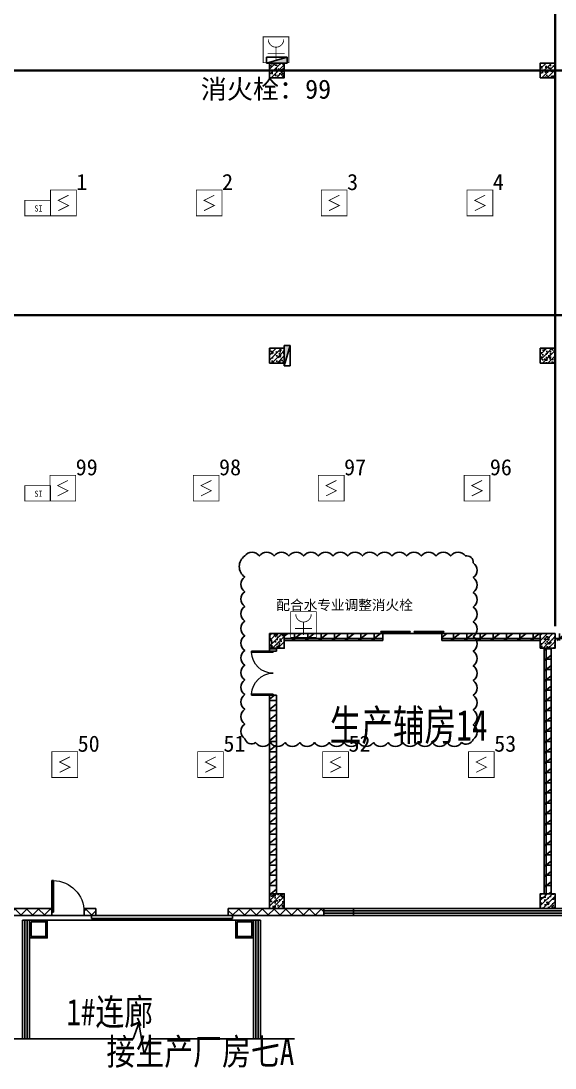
# Model space of a CAD drawing. Header units: millimetres. Extents: x -633009578 to 5705885, y -633235091 to 2571734.
# Drawn here: x 3311525 to 3329670, y 1850573 to 1886182 of the extents above; entities that cross this region are included whole.
import ezdxf

# ---------------------------------------------------------------- set-up
doc = ezdxf.new("R2010")
doc.units = ezdxf.units.MM
doc.header["$LTSCALE"] = 1000
doc.header["$MEASUREMENT"] = 0
doc.linetypes.add('DASH', pattern=[0.35, 0.25, -0.1])
doc.layers.get('0').update_dxf_attribs({"color": 9})
for name, color, linetype in [('000000000000电气', 7, 'Continuous'), ('3T_WOOD', 21, 'Continuous'), ('A-COLUM(柱)', 255, 'Continuous'), ('A-DI-S(箭头)', 76, 'Continuous'), ('A-DOOR(门）', 4, 'Continuous'), ('A-F-AREA(计算)', 5, 'Continuous'), ('A-FLOR(看线)', 8, 'Continuous'), ('A-HATH(填充)', 8, 'Continuous'), ('A-ROOF-G(钢构)', 25, 'Continuous'), ('A-TEXT(房间)', 243, 'Continuous'), ('A-WALL(墙)', 255, 'Continuous'), ('A-WINDOW（窗）', 4, 'Continuous'), ('EQUIP_消火栓', 7, 'Continuous'), ('WALL', 9, 'Continuous'), ('设备-消防', 3, 'Continuous'), ('设备-照明', 3, 'Continuous')]:
    doc.layers.add(name, color=color, linetype=linetype)
doc.styles.add('_TCH', font='simhei.ttf', dxfattribs={"width": 0.75, "bigfont": 'hztxt.shx'})
doc.styles.add('ELEC-DIM', font='simhei.ttf')
doc.styles.add('IDQSTYLE', font='simhei.ttf', dxfattribs={"width": 0.707, "bigfont": 'hztxt.shx'})
doc.styles.get("Standard").update_dxf_attribs({"font": 'simhei.ttf', "bigfont": 'hztxt.shx'})
doc.styles.add('TXT', font='simhei.ttf', dxfattribs={"width": 0.8, "bigfont": 'hztxt.shx'})
doc.styles.add('宋体', font='simhei.ttf')
pattern_1 = [(0, (849921.4751960391, 677977.5160347573), (0, 350), []), (37.875, (850321.4751960391, 677977.5160347573), (-169.61527734408, 218.0766567528281), []), (90, (850321.4751960391, 677977.5160347573), (-450, 2.755455298081545e-14), [])]
pattern_2 = [(45, (850121.4751960391, 677977.5160347573), (-200.0002033111466, 200.0002033111467), []), (135, (850121.4751960391, 677977.5160347573), (-200.0002033111467, -200.0002033111466), [])]

# ---------------------------------------------------------------- blocks, each defined once
blk = doc.blocks.new('HC001224')
at = {"color": 0, "linetype": 'Continuous', "const_width": 0.2}
blk.add_lwpolyline([(-3.125, 3.125), (3.125, 3.125), (3.125, -3.125), (-3.125, -3.125)], close=True, dxfattribs=at)
blk.add_lwpolyline([(1.25, 1.875), (-1.25, 0.625), (1.25, -0.625), (-1.25, -1.875)], dxfattribs=at)
at = {"color": 0, "style": 'IDQSTYLE', "width": 0.7}
blk.add_attdef('PSFHATT', (5.125, -3.125), '', height=2.5, dxfattribs=at)
blk = doc.blocks.new('HC001552')
at = {"color": 0, "linetype": 'Continuous', "const_width": 0.2}
blk.add_lwpolyline([(-3.125, 3.125), (3.125, 3.125), (3.125, -3.125), (-3.125, -3.125)], close=True, dxfattribs=at)
blk.add_lwpolyline([(-1.875, 2.5, 0.1989123673796508), (-1.325825214724788, 1.174174785275256, 0.1989123673796632), (-1.010554351787499e-15, 0.625, 0.1989123673796561), (1.325825214724758, 1.174174785275198, 0.1989123673796527), (1.875, 2.5)], format="xyb", dxfattribs=at)
for points in [[(-1.4210854715202e-14, 0.625), (0, -2.5)], [(-2.062500000000007, -0.9375000000000071), (2.062499999999993, -0.9374999999999931)]]:
    blk.add_lwpolyline(points, dxfattribs=at)
at = {"color": 0, "style": 'IDQSTYLE', "width": 0.7}
blk.add_attdef('PSFHATT', (5.125, -3.125), '', height=2.5, dxfattribs=at)
blk = doc.blocks.new('HC001180')
at = {"color": 0, "linetype": 'Continuous', "const_width": 0.2}
blk.add_lwpolyline([(-3.125, 1.875000000000028), (3.125, 1.875000000000028), (3.125, -1.874999999999972), (-3.125, -1.874999999999972)], close=True, dxfattribs=at)
at = {"color": 0, "style": 'IDQSTYLE', "width": 0.7}
for tag, p in [('SI', (-0.7698887372055268, -0.8480397754184743)), ('PSFHATT', (5.125, -1.874999999999972))]:
    blk.add_attdef(tag, p, '', height=1.5, dxfattribs=at)
blk = doc.blocks.new('$TwtSys$00000434')
for p, q in [((-0.5, 0.5), (-0.5, -0.5)), ((-0.5, -0.5), (0.5, 0.5)), ((0.5, 0.5), (-0.5, 0.5)), ((0.5, -0.5), (0.5, 0.5)), ((-0.5, -0.5), (0.5, -0.5))]:
    blk.add_line(p, q)
blk.add_solid([(0.5, -0.5), (0.5, 0.5), (-0.5, -0.5)])
blk = doc.blocks.new('G$CD148DACB')
at = {"layer": 'EQUIP_消火栓', "xscale": 700, "zscale": 700}
for p, yscale, rotation in [((-95499.99999126745, 28350.00000004284), 200, 359.9999949910436), ((-95150.00000001583, 18300.00000874395), -200, 90.00000500895634)]:
    blk.add_blockref('$TwtSys$00000434', p, dxfattribs=dict(at, yscale=yscale, rotation=rotation))
blk = doc.blocks.new('$TCHSYS$WIN2D')
for p, q in [((-0.5, 0.5), (0.5, 0.5)), ((-0.5, 0.5), (-0.4999999999999999, -0.5)), ((0.5, 0.5), (0.4999999999999998, -0.5)), ((0.5, 0.1666666666666666), (-0.5, 0.1666666666666666)), ((0.5, -0.1666666666666667), (-0.5, -0.1666666666666667)), ((-0.4999999999999999, -0.5), (0.5, -0.5))]:
    blk.add_line(p, q)
blk = doc.blocks.new('$DorLib2D$00000126')
at = {"color": 0, "linetype": 'Continuous'}
for p, q in [((-0.5319999999956053, 0.5), (-0.5319999999956053, 0.900000000000091)), ((0.5320000000047003, 0.900000000000091), (0.5320000000047003, 0.5000000000002274))]:
    blk.add_line(p, q, dxfattribs=at)
at = {"color": 0, "linetype": 'DASH'}
for p, q in [((-0.5319999999956053, 0.900000000000091), (0.5320000000047003, 0.900000000000091)), ((-0.5319999999956053, 0.5), (0.5320000000047003, 0.5000000000002274))]:
    blk.add_line(p, q, dxfattribs=at)
blk = doc.blocks.new('$DorLib2D$00000001')
for p, q in [((0.45, 0.9750000000000001), (0.5000000000000002, 0.9750000000000001)), ((0.45, 0), (0.45, 0.9750000000000001)), ((0.5, 0), (0.5, 0.9750000000000001)), ((0.5, 0), (0.45, 0))]:
    blk.add_line(p, q)
at = {"lineweight": 13}
blk.add_arc((0.475, 0), 0.975, 91.4692835813538, 180, dxfattribs=at)
blk = doc.blocks.new('$DORLIB2D$00000127')
at = {"color": 0}
for points in [[(-0.5333333333328483, 0.7948983154366971), (-0.5333333333328483, 0.690405644187237)], [(-0.03333333333284827, 0.7948983154366971), (-0.5333333333328483, 0.7948983154366971)], [(-0.03333333333284827, 0.7948983154366971), (-0.03333333333284827, 0.690405644187237)], [(0.5333333333328483, 0.7948983154366971), (0.03333333333284827, 0.7948983154366971)], [(0.03333333333284827, 0.7948983154366971), (0.03333333333284827, 0.690405644187237)], [(0.5333333333328483, 0.7948983154366971), (0.5333333333328483, 0.690405644187237)], [(-0.03333333333284827, 0.690405644187237), (-0.5333333333328483, 0.690405644187237)], [(0.5333333333328483, 0.690405644187237), (0.03333333333284827, 0.690405644187237)], [(0.5, 0.4999999999999858), (-0.5, 0.4999999999999858)]]:
    blk.add_lwpolyline(points, dxfattribs=at)
blk = doc.blocks.new('$DorLib2D$00000002')
for p, q in [((-0.5, -5.684341886080802e-17), (-0.5000000000000007, 0.4875)), ((-0.4750000000000007, 0.4875), (-0.5000000000000007, 0.4875)), ((-0.475, -2.842170943040401e-17), (-0.4750000000000007, 0.4875)), ((0.475, -2.842170943040401e-17), (0.4750000000000007, 0.4875)), ((0.4750000000000007, 0.4875), (0.5000000000000007, 0.4875)), ((0.5, -5.684341886080802e-17), (0.5000000000000007, 0.4875)), ((-0.5, -5.684341886080802e-17), (-0.475, -2.842170943040401e-17)), ((0.5, -5.684341886080802e-17), (0.475, -2.842170943040401e-17))]:
    blk.add_line(p, q)
at = {"lineweight": 13}
for centre, start, end in [((-0.4875, -4.263256414560601e-17), 0, 88.53071641864632), ((0.4875, -4.263256414560601e-17), 91.4692835813537, 180)]:
    blk.add_arc(centre, 0.4875, start, end, dxfattribs=at)
blk = doc.blocks.new('$WINLIB2D$00000001')
at = {"color": 0}
for points in [[(-0.4999999999999964, 0.5000000000000142), (-0.4999999999999964, -0.4999999999999858)], [(-0.4999999999999964, 0.5000000000000142), (0.5000000000000036, 0.5000000000000142)], [(0.5000000000000036, -0.4999999999999858), (0.5000000000000036, 0.5000000000000142)], [(0.5000000000000036, 0.1666666666666714), (-0.4999999999999964, 0.1666666666666714)], [(0.5000000000000036, -0.1666666666666572), (-0.4999999999999964, -0.1666666666666572)], [(-0.4999999999999964, -0.4999999999999858), (0.5000000000000036, -0.4999999999999858)]]:
    blk.add_lwpolyline(points, dxfattribs=at)
blk = doc.blocks.new('_FZH')
h = blk.add_hatch()
h.set_pattern_fill('钢筋混凝土', color=256, scale=0.1, style=0)
h.set_pattern_definition([(45, (0, 0), (-0.1767766952966369, 0.1767766952966369), []), (50, (0, 0), (0.7172601826007535, -0.06275213498259512), [0.07500000000000001, -0.8250000000000001]), (355, (0, 0), (-0.138751333613, 0.7521921337000119), [0.06, -0.66]), (100.4514, (0.05977168000000001, -0.00522934), (0.5785093817140216, 0.6894395420609536), [0.06374019, -0.701142112]), (46.1842, (0, 0.2), (1.067241048625645, -0.1655190143290181), [0.1125, -1.2375]), (96.6356, (0.088936745, 0.186206693), (0.9346627055487033, 0.9741178709004418), [0.095610288, -1.051713]), (351.1842, (0, 0.2), (0.9346619451336272, 0.9741186009253247), [0.09000000000000001, -0.9900000000000001]), (21, (0.1, 0.15), (0.5969070521184617, -0.4026188906653388), [0.07500000000000001, -0.8250000000000001]), (326, (0.1, 0.15), (0.2433153319215824, 0.7251500450468529), [0.06, -0.66]), (71.4514, (0.149742233, 0.116448394), (0.84022262858149, 0.3225304967099524), [0.06374019, -0.701142112]), (37.50000000000001, (0, 0), (0.01215985531729062, 0.3328938538313115), [0, -0.652, 0, -0.67, 0, -0.6625000000000001]), (7.499999999999999, (0, 0), (0.2630695374421486, 0.3944117118823603), [0, -0.382, 0, -0.637, 0, -0.2525]), (-32.5, (-0.223, 0), (0.533822436172409, -0.02255487173437976), [0, -0.25, 0, -0.78, 0, -1.035]), (-42.5, (-0.323, 0), (0.5831861693423862, 0.1001049823323177), [0, -0.325, 0, -0.518, 0, -0.735])])
h.paths.add_polyline_path([(-0.5, -0.5), (0.5, -0.5), (0.5, 0.5), (-0.5, 0.5)])
blk.add_lwpolyline([(-0.5, -0.5), (0.5, -0.5), (0.5, 0.5), (-0.5, 0.5)], close=True)

msp = doc.modelspace()

# ---------------------------------------------------------------- hatches: boundary and pattern name
at = {"layer": 'A-HATH(填充)'}
h = msp.add_hatch(dxfattribs=at)
h.set_pattern_fill('空心砖', color=256, scale=100, style=0)
h.set_pattern_definition(pattern_1)
h.paths.add_polyline_path([(3320469.994031749, 1865349.596922424), (3320469.994031749, 1865109.596922423), (3323819.994031997, 1865109.596922408), (3323819.994031996, 1865349.596922421)])
h = msp.add_hatch(dxfattribs=at)
h.set_pattern_fill('空心砖', color=256, scale=100, style=0)
h.set_pattern_definition(pattern_1)
h.paths.add_polyline_path([(3329169.994031749, 1865109.59692242), (3329169.994031749, 1865349.596922424), (3325819.994031996, 1865349.596922421), (3325819.994031996, 1865109.596922408)])
h = msp.add_hatch(dxfattribs=at)
h.set_pattern_fill('空心砖', color=256, scale=100, style=0)
h.set_pattern_definition(pattern_1)
h.paths.add_polyline_path([(3329669.994031749, 1865349.596922424), (3329669.994031749, 1865109.596922436), (3333269.994031488, 1865109.596922411), (3333269.994031489, 1865349.596922438)])
h = msp.add_hatch(dxfattribs=at)
h.set_pattern_fill('空心砖', color=256, scale=100, style=0)
h.set_pattern_definition(pattern_1)
h.paths.add_polyline_path([(3320209.994031214, 1864849.596922424), (3319969.994031214, 1864849.596922424), (3319969.994031223, 1864749.596922615), (3320209.994031223, 1864749.596922615)])
h = msp.add_hatch(dxfattribs=at)
h.set_pattern_fill('空心砖', color=256, scale=100, style=0)
h.set_pattern_definition(pattern_1)
h.paths.add_polyline_path([(3329299.994031748, 1856499.596922424), (3329539.994031748, 1856499.596922424), (3329539.99403174, 1864849.596922424), (3329299.99403174, 1864849.596922424)])
h = msp.add_hatch(dxfattribs=at)
h.set_pattern_fill('空心砖', color=256, scale=100, style=0)
h.set_pattern_definition(pattern_1)
h.paths.add_polyline_path([(3320209.994031182, 1856499.596922424), (3320209.994031223, 1863249.596922615), (3319969.994031223, 1863249.596922615), (3319969.994031182, 1856499.596922424)])
h = msp.add_hatch(dxfattribs=at)
h.set_pattern_fill('多孔材料', color=256, scale=100, style=0)
h.set_pattern_definition(pattern_2)
h.paths.add_polyline_path([(3310320.046416946, 1855759.59692243), (3312569.986826288, 1855759.59692243), (3312569.986826288, 1855999.596922419), (3310320.046416946, 1855999.596922419)])
h = msp.add_hatch(dxfattribs=at)
h.set_pattern_fill('多孔材料', color=256, scale=100, style=0)
h.set_pattern_definition(pattern_2)
h.paths.add_polyline_path([(3313669.986826289, 1855759.59692243), (3314069.986825779, 1855759.59692243), (3314069.986825779, 1855999.596922419), (3313669.986826289, 1855999.596922419)])
h = msp.add_hatch(dxfattribs=at)
h.set_pattern_fill('多孔材料', color=256, scale=100, style=0)
h.set_pattern_definition(pattern_2)
h.paths.add_polyline_path([(3318569.986826288, 1855759.59692243), (3321819.983537002, 1855759.59692243), (3321819.983537002, 1855999.596922419), (3318569.986826288, 1855999.596922419)])

# ---------------------------------------------------------------- linework, layer by layer
at = {"layer": '000000000000电气', "color": 4, "lineweight": 35}
for p, q in [((3329669.994031749, 1884499.596922424), (3329669.994031749, 1886709.798108694)), ((3311269.994031749, 1884499.596922424), (3323997.150722052, 1884499.596922424)), ((3323997.150722052, 1884499.596922424), (3329669.994031749, 1884499.596922424)), ((3327747.163563084, 1884499.596922424), (3375441.321014708, 1884499.596922424)), ((3329669.994031749, 1884499.596922424), (3329669.994031749, 1881865.15949611)), ((3329669.994031749, 1881865.15949611), (3329669.994031749, 1872007.401752624)), ((3329669.994031749, 1872007.401752624), (3329669.994031749, 1865603.426160641))]:
    msp.add_line(p, q, dxfattribs=at)
at = {"layer": '000000000000电气', "color": 1, "lineweight": 35}
msp.add_line((3310899.290710639, 1876180.940771786), (3335815.730887795, 1876180.940771786), dxfattribs=at)
at = {"layer": 'A-DI-S(箭头)'}
msp.add_lwpolyline([(3310419.994031748, 1851571.776073768), (3315338.744031748, 1851571.776073766), (3315529.828404738, 1852096.776073766), (3315714.971734481, 1851046.776073766), (3315901.244031748, 1851571.776073765), (3320819.994031748, 1851571.776073763)], dxfattribs=at)
at = {"layer": 'A-DOOR(门）'}
for p, q in [((3312569.986826147, 1855759.596922424), (3313669.986826147, 1855759.596922424)), ((3314069.986825959, 1855759.596922424), (3318569.986825959, 1855759.596922424))]:
    msp.add_line(p, q, dxfattribs=at)
at = {"layer": 'A-F-AREA(计算)'}
msp.add_lwpolyline([(3282179.971570265, 1991839.59697076), (3416459.971570265, 1991839.59697076), (3416459.971570265, 1855759.59697076), (3282179.971570265, 1855759.59697076)], close=True, dxfattribs=at)
at = {"layer": 'A-FLOR(看线)'}
msp.add_lwpolyline([(3312420.001237522, 1855599.596922425), (3318820.001237525, 1855599.596922425)], dxfattribs=at)
at = {"layer": 'A-ROOF-G(钢构)'}
for points in [[(3311820.001237522, 1855599.596922425), (3312420.001237522, 1855599.596922425), (3312420.001237522, 1854999.596922425), (3311820.001237522, 1854999.596922425)], [(3318820.001237525, 1855599.596922425), (3319420.001237525, 1855599.596922425), (3319420.001237525, 1854999.596922425), (3318820.001237525, 1854999.596922425)], [(3311870.001237522, 1855549.596922425), (3312370.001237522, 1855549.596922425), (3312370.001237522, 1855049.596922425), (3311870.001237522, 1855049.596922425)], [(3318870.001237525, 1855549.596922425), (3319370.001237525, 1855549.596922425), (3319370.001237525, 1855049.596922425), (3318870.001237525, 1855049.596922425)]]:
    msp.add_lwpolyline(points, close=True, dxfattribs=at)
at = {"layer": 'A-WALL(墙)'}
for p, q in [((3323819.994031996, 1865349.596922421), (3320469.994031, 1865349.59692245)), ((3323819.994031997, 1865109.596922408), (3323819.994031996, 1865349.596922421)), ((3329169.994031976, 1865349.596922383), (3325819.994031996, 1865349.596922421)), ((3325819.994031996, 1865349.596922421), (3325819.994031996, 1865109.596922408)), ((3319969.994030988, 1864849.596922453), (3319969.994031223, 1864749.596922615)), ((3320209.994031223, 1864749.596922615), (3320209.994031084, 1864849.596922453)), ((3320469.994031, 1865109.596922365), (3323819.994031997, 1865109.596922408)), ((3325819.994031996, 1865109.596922408), (3329169.994031977, 1865109.596922495)), ((3329299.994031704, 1864849.596922453), (3329299.994031781, 1856499.596922453)), ((3329539.994031762, 1864849.596922453), (3329539.994031738, 1856499.596922453)), ((3319969.994031223, 1864749.596922615), (3320209.994031223, 1864749.596922615)), ((3320209.994031223, 1863249.596922615), (3319969.994031223, 1863249.596922615)), ((3319969.994031223, 1863249.596922615), (3319969.994031182, 1856499.596922424)), ((3320209.994031182, 1856499.596922424), (3320209.994031223, 1863249.596922615)), ((3311580.001237522, 1855599.596922425), (3311820.001237522, 1855599.596922425)), ((3319420.001237525, 1855599.596922425), (3319660.001237525, 1855599.596922425)), ((3311580.001237522, 1851571.776073767), (3311820.001237522, 1851571.776073767)), ((3319420.001237525, 1851571.776073764), (3319660.001237525, 1851571.776073764))]:
    msp.add_line(p, q, dxfattribs=at)
at = {"layer": 'A-WINDOW（窗）'}
msp.add_lwpolyline([(3322819.983537002, 1855999.596922417), (3322819.983537002, 1855759.596922424)], dxfattribs=at)
at = {"layer": 'WALL'}
for p, q in [((3312569.986826288, 1855999.596922419), (3310320.046416946, 1855999.596922419)), ((3312569.986826288, 1855759.59692243), (3312569.986826288, 1855999.596922419)), ((3314069.986825779, 1855999.596922419), (3313669.986826289, 1855999.596922419)), ((3313669.986826289, 1855999.596922419), (3313669.986826289, 1855759.59692243)), ((3314069.986825779, 1855759.59692243), (3314069.986825779, 1855999.596922419)), ((3321819.983537002, 1855999.596922419), (3318569.986826288, 1855999.596922419)), ((3318569.986826288, 1855999.596922419), (3318569.986826288, 1855759.59692243)), ((3321819.983537002, 1855759.59692243), (3321819.983537002, 1855999.596922419)), ((3310320.046416946, 1855759.59692243), (3312569.986826288, 1855759.59692243)), ((3313669.986826289, 1855759.59692243), (3314069.986825779, 1855759.59692243)), ((3318569.986826288, 1855759.59692243), (3321819.983537002, 1855759.59692243))]:
    msp.add_line(p, q, dxfattribs=at)
at = {"layer": '设备-照明', "color": 6}
msp.add_lwpolyline([(3319127.088817163, 1867986.932359177, -0.5206), (3319627.088817163, 1867986.932359177, -0.5206), (3320127.088817163, 1867986.932359177, -0.5206), (3320627.088817163, 1867986.932359177, -0.5206), (3321127.088817163, 1867986.932359177, -0.5206), (3321627.088817163, 1867986.932359177, -0.5206), (3322127.088817163, 1867986.932359177, -0.5206), (3322627.088817163, 1867986.932359177, -0.5206), (3323127.088817163, 1867986.932359177, -0.5206), (3323627.088817163, 1867986.932359177, -0.5206), (3324127.088817163, 1867986.932359177, -0.5206), (3324627.088817163, 1867986.932359177, -0.5206), (3325127.088817163, 1867986.932359177, -0.5206), (3325627.088817163, 1867986.932359177, -0.5206), (3326127.088817163, 1867986.932359177, -0.5206), (3326627.088817163, 1867986.932359177, -0.5206), (3326890.608518, 1867750.452060014, -0.5206), (3326890.608518, 1867250.452060014, -0.5206), (3326890.608518, 1866750.452060014, -0.5206), (3326890.608518, 1866250.452060014, -0.5206), (3326890.608518, 1865750.452060014, -0.5206), (3326890.608518, 1865250.452060014, -0.5206), (3326890.608518, 1864750.452060014, -0.5206), (3326890.608518, 1864250.452060014, -0.5206), (3326890.608518, 1863750.452060014, -0.5206), (3326890.608518, 1863250.452060014, -0.5206), (3326890.608518, 1862750.452060014, -0.5206), (3326890.608518, 1862250.452060014, -0.5206), (3326890.608518, 1861750.452060014, -0.5206), (3326497.491876836, 1861643.568701177, -0.5206), (3325997.491876837, 1861643.568701177, -0.5206), (3325497.491876836, 1861643.568701177, -0.5206), (3324997.491876837, 1861643.568701177, -0.5206), (3324497.491876837, 1861643.568701177, -0.5206), (3323997.491876836, 1861643.568701177, -0.5206), (3323497.491876837, 1861643.568701177, -0.5206), (3322997.491876837, 1861643.568701177, -0.5206), (3322497.491876836, 1861643.568701177, -0.5206), (3321997.491876837, 1861643.568701177, -0.5206), (3321497.491876836, 1861643.568701177, -0.5206), (3320997.491876836, 1861643.568701177, -0.5206), (3320497.491876837, 1861643.568701177, -0.5206), (3319997.491876836, 1861643.568701177, -0.5206), (3319497.491876836, 1861643.568701177, -0.5206), (3319127.088817163, 1861773.165641504, -0.5206), (3319127.088817163, 1862273.165641504, -0.5206), (3319127.088817163, 1862773.165641504, -0.5206), (3319127.088817163, 1863273.165641504, -0.5206), (3319127.088817163, 1863773.165641504, -0.5206), (3319127.088817163, 1864273.165641504, -0.5206), (3319127.088817163, 1864773.165641504, -0.5206), (3319127.088817163, 1865273.165641504, -0.5206), (3319127.088817163, 1865773.165641504, -0.5206), (3319127.088817163, 1866273.165641504, -0.5206), (3319127.088817163, 1866773.165641504, -0.5206), (3319127.088817163, 1867273.165641504, -0.5206), (3319127.088817163, 1867986.932359177, -0.5206)], format="xyb", close=True, dxfattribs=at)

# ---------------------------------------------------------------- block references
at = {"layer": '3T_WOOD'}
msp.add_blockref('G$CD148DACB', (3415719.994031765, 1856499.596922423), dxfattribs=at)
at = {"layer": 'A-COLUM(柱)', "xscale": 500, "yscale": 500, "zscale": 500}
for p in [(3320219.994031749, 1884499.596922424), (3329419.994031749, 1884499.596922424), (3320219.994031749, 1874799.596922424), (3329419.994031749, 1874799.596922424), (3320219.994031749, 1865099.596922424), (3329419.994031749, 1865099.596922424), (3320219.994031749, 1856249.596922424), (3329419.994031749, 1856249.596922424)]:
    msp.add_blockref('_FZH', p, dxfattribs=at)
at = {"layer": 'A-DOOR(门）', "xscale": 2000, "yscale": 240, "zscale": 2000}
msp.add_blockref('$DORLIB2D$00000127', (3324819.994031977, 1865229.596922424), dxfattribs=at)
at = {"layer": 'A-DOOR(门）', "xscale": -1500, "yscale": 1500, "zscale": 1500, "rotation": 89.99999999999999}
msp.add_blockref('$DorLib2D$00000002', (3320089.994031182, 1863999.596922481), dxfattribs=at)
at = {"layer": 'A-DOOR(门）', "extrusion": (0, 0, -1), "xscale": 1100, "yscale": 1100, "zscale": 1100}
msp.add_blockref('$DorLib2D$00000001', (-3313119.986826147, 1855879.596922424), dxfattribs=at)
at = {"layer": 'A-DOOR(门）', "extrusion": (0, 0, -1), "xscale": -4500, "yscale": 240, "zscale": 4500, "rotation": 180}
msp.add_blockref('$DorLib2D$00000126', (-3316319.986825959, 1855879.596922424), dxfattribs=at)
at = {"layer": 'A-WINDOW（窗）', "extrusion": (0, 0, -1), "xscale": 25999.99999999977, "yscale": 240, "zscale": 25999.99999999977}
msp.add_blockref('$TCHSYS$WIN2D', (-3334819.983536978, 1855879.596922424), dxfattribs=at)
at = {"layer": 'A-WINDOW（窗）', "extrusion": (0, 0, -1), "xscale": -4027.820848661475, "yscale": 240, "zscale": 4027.820848661475, "rotation": 270}
for p in [(-3311700.001237522, 1853585.686498094), (-3319540.001237525, 1853585.686498093)]:
    msp.add_blockref('$WINLIB2D$00000001', p, dxfattribs=at)
at = {"layer": '设备-消防', "xscale": 140, "yscale": 140, "zscale": 140}
for name, p in [('HC001552', (3320190, 1885203)), ('HC001224', (3312967.471814688, 1879992.981798593)), ('HC001224', (3317919.267846846, 1879992.981798593)), ('HC001224', (3322167.471814688, 1879992.981798593)), ('HC001224', (3327119.267846846, 1879992.981798593)), ('HC001224', (3312946.971814688, 1870292.981798593)), ('HC001224', (3317817.767846846, 1870292.981798593)), ('HC001224', (3322065.971814688, 1870292.981798593)), ('HC001224', (3327017.767846846, 1870292.981798593)), ('HC001224', (3313013.971814688, 1860892.981798593)), ('HC001224', (3317965.767846846, 1860892.981798593)), ('HC001224', (3322213.971814688, 1860892.981798593)), ('HC001224', (3327165.767846846, 1860892.981798593))]:
    msp.add_blockref(name, p, dxfattribs=at)
at = {"layer": '设备-消防'}
ref = msp.add_blockref('HC001180', (3312092.471814688, 1879817.981798593), dxfattribs=dict(at, xscale=140, yscale=140, zscale=140))
ref.add_attrib('SI', 'SI', (3311984.68739148, 1879699.256230034), dxfattribs={"layer": '0', "color": 0, "height": 210, "width": 0.8})
ref = msp.add_blockref('HC001180', (3312092.471814688, 1870117.981798593), dxfattribs=dict(at, xscale=140, yscale=140, zscale=140))
ref.add_attrib('SI', 'SI', (3311984.68739148, 1869999.256230034), dxfattribs={"layer": '0', "color": 0, "height": 210, "width": 0.8})
at = {"layer": '设备-消防', "color": 8, "xscale": 140, "yscale": 140, "zscale": 140}
msp.add_blockref('HC001552', (3321124.5, 1865654.5), dxfattribs=at)

# ---------------------------------------------------------------- texts
at = {"layer": '000000000000电气', "color": 4, "lineweight": 35, "style": '宋体'}
msp.add_text('消火栓：99', height=650, dxfattribs=at).set_placement((3317632.774253009, 1883538.427287017))
at = {"layer": '000000000000电气', "color": 1, "lineweight": 35, "style": '宋体'}
for s, p in [('1', (3313404.971814688, 1880430.481798593)), ('2', (3318356.767846846, 1880430.481798593)), ('3', (3322604.971814688, 1880430.481798593)), ('4', (3327556.767846846, 1880430.481798593)), ('99', (3313384.471814688, 1870730.481798593)), ('98', (3318255.267846846, 1870730.481798593)), ('97', (3322503.471814688, 1870730.481798593)), ('96', (3327455.267846846, 1870730.481798593)), ('50', (3313451.471814688, 1861330.481798593)), ('51', (3318403.267846846, 1861330.481798593)), ('52', (3322651.471814688, 1861330.481798593)), ('53', (3327603.267846846, 1861330.481798593))]:
    msp.add_text(s, height=550, dxfattribs=at).set_placement(p)
at = {"layer": 'A-TEXT(房间)'}
for s, height, style, width, p in [('生产辅房14', 1050, '_TCH', 0.75, (3322012.777254505, 1861706.173116858)), ('1#连廊', 900, 'TXT', 0.8, (3313072.474742102, 1852030.033515468)), ('接生产厂房七A', 900, 'TXT', 0.8, (3314427.103442181, 1850679.951565248))]:
    msp.add_text(s, height=height, dxfattribs=dict(at, style=style, width=width)).set_placement(p)
at = {"layer": '设备-照明', "color": 6, "style": 'ELEC-DIM'}
msp.add_text('配合水专业调整消火栓', height=339.8734177215189, dxfattribs=at).set_placement((3320201.798154021, 1866150.438258532))

doc.saveas('drawing.dxf')
